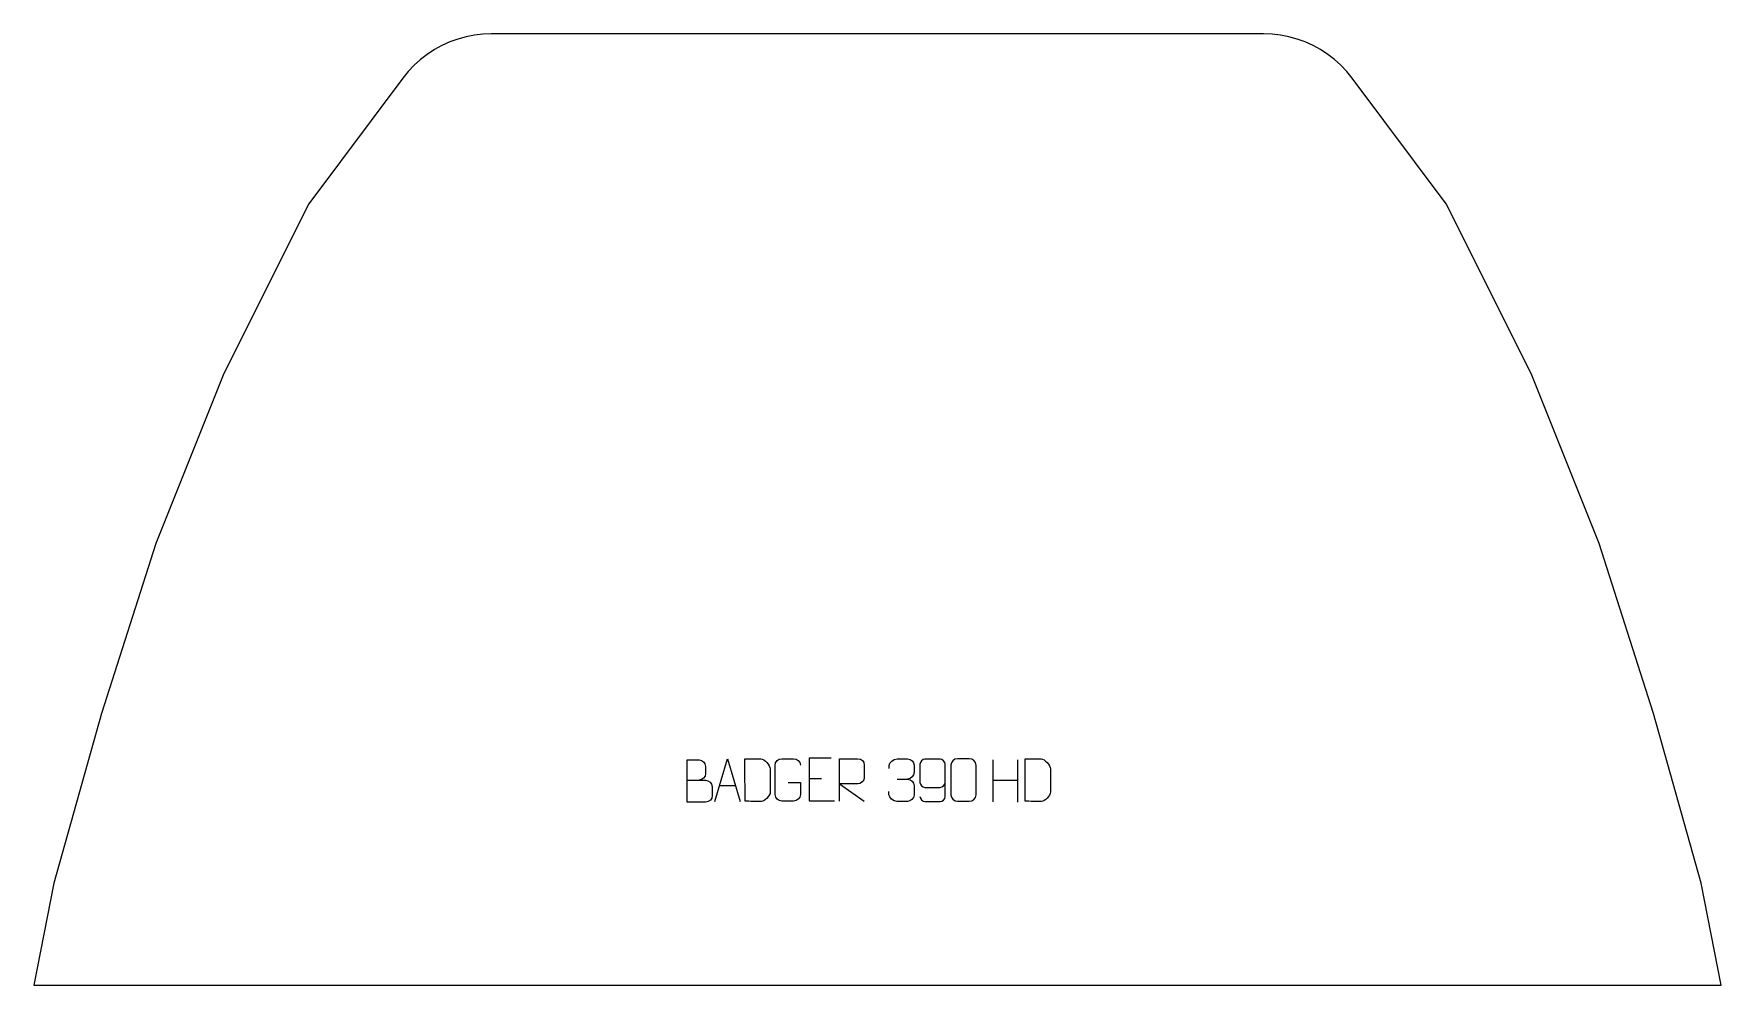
# Model space of a CAD drawing. Header units: millimetres. Extents: x -494 to 500, y 828 to 1388.
import ezdxf

# ---------------------------------------------------------------- set-up
doc = ezdxf.new("R2010")
doc.units = ezdxf.units.MM
doc.header["$MEASUREMENT"] = 0
doc.layers.add('layer 1', color=7, linetype='Continuous')

msp = doc.modelspace()

# ---------------------------------------------------------------- linework, layer by layer
at = {"layer": 'layer 1', "color": 242, "lineweight": 9}
msp.add_open_spline([(387.7511, 1188.1368), (387.7511, 1188.1368), (427.7507, 1088.1368), (427.7507, 1088.1368), (427.7507, 1088.1368), (427.7507, 1088.1368), (459.752, 988.1372), (459.752, 988.1372), (459.752, 988.1372), (459.752, 988.1372), (487.7506, 888.1372), (487.7506, 888.1372), (487.7506, 888.1372), (487.7506, 888.1372), (497.751, 838.1372), (497.751, 838.1372), (497.751, 838.1372), (497.751, 838.1372), (499.6718, 828.1525), (499.6718, 828.1525), (499.6718, 828.1525), (499.6718, 828.1525), (-494.1675, 828.1525), (-494.1675, 828.1525), (-494.1675, 828.1525), (-494.1675, 828.1525), (-492.2485, 838.1372), (-492.2485, 838.1372), (-492.2485, 838.1372), (-492.2485, 838.1372), (-482.2481, 888.1372), (-482.2481, 888.1372), (-482.2481, 888.1372), (-482.2481, 888.1372), (-454.2477, 988.1372), (-454.2477, 988.1372), (-454.2477, 988.1372), (-454.2477, 988.1372), (-422.2477, 1088.1368), (-422.2477, 1088.1368), (-422.2477, 1088.1368), (-422.2477, 1088.1368), (-382.2485, 1188.1368), (-382.2485, 1188.1368), (-382.2485, 1188.1368), (-382.2485, 1188.1368), (-332.2485, 1288.1364), (-332.2485, 1288.1364), (-332.2485, 1288.1364), (-332.2485, 1288.1364), (-276.8708, 1361.9739), (-276.8708, 1361.9739), (-276.8708, 1361.9739), (-276.8708, 1361.9739), (-273.6848, 1365.8963), (-273.6848, 1365.8963), (-273.6848, 1365.8963), (-273.6848, 1365.8963), (-270.2049, 1369.5616), (-270.2049, 1369.5616), (-270.2049, 1369.5616), (-270.2049, 1369.5616), (-266.4541, 1372.9468), (-266.4541, 1372.9468), (-266.4541, 1372.9468), (-266.4541, 1372.9468), (-262.4532, 1376.0316), (-262.4532, 1376.0316), (-262.4532, 1376.0316), (-262.4532, 1376.0316), (-258.2243, 1378.7991), (-258.2243, 1378.7991), (-258.2243, 1378.7991), (-258.2243, 1378.7991), (-253.7962, 1381.2317), (-253.7962, 1381.2317), (-253.7962, 1381.2317), (-253.7962, 1381.2317), (-249.1922, 1383.3145), (-249.1922, 1383.3145), (-249.1922, 1383.3145), (-249.1922, 1383.3145), (-244.4405, 1385.0377), (-244.4405, 1385.0377), (-244.4405, 1385.0377), (-244.4405, 1385.0377), (-239.5717, 1386.3871), (-239.5717, 1386.3871), (-239.5717, 1386.3871), (-239.5717, 1386.3871), (-234.6134, 1387.3567), (-234.6134, 1387.3567), (-234.6134, 1387.3567), (-234.6134, 1387.3567), (-229.5944, 1387.9419), (-229.5944, 1387.9419), (-229.5944, 1387.9419), (-229.5944, 1387.9419), (-224.5445, 1388.1364), (-224.5445, 1388.1364), (-224.5445, 1388.1364), (-224.5445, 1388.1364), (230.0483, 1388.1364), (230.0483, 1388.1364), (230.0483, 1388.1364), (230.0483, 1388.1364), (235.0969, 1387.9419), (235.0969, 1387.9419), (235.0969, 1387.9419), (235.0969, 1387.9419), (240.116, 1387.3567), (240.116, 1387.3567), (240.116, 1387.3567), (240.116, 1387.3567), (245.0755, 1386.3871), (245.0755, 1386.3871), (245.0755, 1386.3871), (245.0755, 1386.3871), (249.9448, 1385.0377), (249.9448, 1385.0377), (249.9448, 1385.0377), (249.9448, 1385.0377), (254.6947, 1383.3145), (254.6947, 1383.3145), (254.6947, 1383.3145), (254.6947, 1383.3145), (259.2987, 1381.2317), (259.2987, 1381.2317), (259.2987, 1381.2317), (259.2987, 1381.2317), (263.7286, 1378.7991), (263.7286, 1378.7991), (263.7286, 1378.7991), (263.7286, 1378.7991), (267.9557, 1376.0316), (267.9557, 1376.0316), (267.9557, 1376.0316), (267.9557, 1376.0316), (271.9579, 1372.9468), (271.9579, 1372.9468), (271.9579, 1372.9468), (271.9579, 1372.9468), (275.7092, 1369.5616), (275.7092, 1369.5616), (275.7092, 1369.5616), (275.7092, 1369.5616), (279.1874, 1365.8963), (279.1874, 1365.8963), (279.1874, 1365.8963), (279.1874, 1365.8963), (282.3733, 1361.9739), (282.3733, 1361.9739), (282.3733, 1361.9739), (282.3733, 1361.9739), (337.751, 1288.1364), (337.751, 1288.1364), (337.751, 1288.1364), (337.751, 1288.1364), (387.7511, 1188.1368), (387.7511, 1188.1368)], degree=3, knots=[0, 0, 0, 0, 0.02439024, 0.02439024, 0.02439024, 0.02439024, 0.04878049, 0.04878049, 0.04878049, 0.04878049, 0.07317073, 0.07317073, 0.07317073, 0.07317073, 0.09756098, 0.09756098, 0.09756098, 0.09756098, 0.12195122, 0.12195122, 0.12195122, 0.12195122, 0.14634146, 0.14634146, 0.14634146, 0.14634146, 0.17073171, 0.17073171, 0.17073171, 0.17073171, 0.19512195, 0.19512195, 0.19512195, 0.19512195, 0.2195122, 0.2195122, 0.2195122, 0.2195122, 0.24390244, 0.24390244, 0.24390244, 0.24390244, 0.26829268, 0.26829268, 0.26829268, 0.26829268, 0.29268293, 0.29268293, 0.29268293, 0.29268293, 0.31707317, 0.31707317, 0.31707317, 0.31707317, 0.34146341, 0.34146341, 0.34146341, 0.34146341, 0.36585366, 0.36585366, 0.36585366, 0.36585366, 0.3902439, 0.3902439, 0.3902439, 0.3902439, 0.41463415, 0.41463415, 0.41463415, 0.41463415, 0.43902439, 0.43902439, 0.43902439, 0.43902439, 0.46341463, 0.46341463, 0.46341463, 0.46341463, 0.48780488, 0.48780488, 0.48780488, 0.48780488, 0.51219512, 0.51219512, 0.51219512, 0.51219512, 0.53658537, 0.53658537, 0.53658537, 0.53658537, 0.56097561, 0.56097561, 0.56097561, 0.56097561, 0.58536585, 0.58536585, 0.58536585, 0.58536585, 0.6097561, 0.6097561, 0.6097561, 0.6097561, 0.63414634, 0.63414634, 0.63414634, 0.63414634, 0.65853659, 0.65853659, 0.65853659, 0.65853659, 0.68292683, 0.68292683, 0.68292683, 0.68292683, 0.70731707, 0.70731707, 0.70731707, 0.70731707, 0.73170732, 0.73170732, 0.73170732, 0.73170732, 0.75609756, 0.75609756, 0.75609756, 0.75609756, 0.7804878, 0.7804878, 0.7804878, 0.7804878, 0.80487805, 0.80487805, 0.80487805, 0.80487805, 0.82926829, 0.82926829, 0.82926829, 0.82926829, 0.85365854, 0.85365854, 0.85365854, 0.85365854, 0.87804878, 0.87804878, 0.87804878, 0.87804878, 0.90243902, 0.90243902, 0.90243902, 0.90243902, 0.92682927, 0.92682927, 0.92682927, 0.92682927, 0.95121951, 0.95121951, 0.95121951, 0.95121951, 1, 1, 1, 1], dxfattribs=at)
at = {"layer": 'layer 1', "color": 250, "lineweight": 9}
for points, knots in [([(-109.4071, 948.8396), (-105.7685, 948.84), (-102.1814, 948.84), (-98.542, 948.8396), (-98.542, 948.8396), (-96.5666, 948.8223), (-94.643, 947.0862), (-94.643, 945.0366), (-94.643, 945.0366), (-94.6434, 943.908), (-94.6434, 940.8586), (-94.643, 939.7297), (-94.643, 939.7297), (-94.6254, 937.8718), (-96.1675, 935.8579), (-98.489, 935.8748), (-98.489, 935.8748), (-102.1288, 935.8752), (-105.7682, 935.8752), (-109.4071, 935.8748), (-109.4071, 935.8748), (-109.4071, 944.1931), (-109.4071, 952.5109), (-109.4071, 960.8284), (-109.4071, 960.8284), (-107.0334, 960.8284), (-104.6593, 960.8284), (-102.2851, 960.8284), (-102.2851, 960.8284), (-100.6043, 960.846), (-98.5075, 958.9355), (-98.4898, 956.9731), (-98.4898, 956.9731), (-98.4902, 954.907), (-98.4902, 954.761), (-98.4898, 952.6945), (-98.4898, 952.6945), (-98.4725, 950.6284), (-100.327, 948.8223), (-102.337, 948.8396)], [0, 0, 0, 0, 0.09090909, 0.09090909, 0.09090909, 0.09090909, 0.18181818, 0.18181818, 0.18181818, 0.18181818, 0.27272727, 0.27272727, 0.27272727, 0.27272727, 0.36363636, 0.36363636, 0.36363636, 0.36363636, 0.45454545, 0.45454545, 0.45454545, 0.45454545, 0.54545455, 0.54545455, 0.54545455, 0.54545455, 0.63636364, 0.63636364, 0.63636364, 0.63636364, 0.72727273, 0.72727273, 0.72727273, 0.72727273, 0.81818182, 0.81818182, 0.81818182, 0.81818182, 1, 1, 1, 1]), ([(-93.0225, 936.3629), (-93.0225, 936.3629), (-85.6515, 961.3164), (-85.6515, 961.3164), (-85.6515, 961.3164), (-85.6515, 961.3164), (-78.0816, 936.3629), (-78.0816, 936.3629)], [0, 0, 0, 0, 0.33333333, 0.33333333, 0.33333333, 0.33333333, 1, 1, 1, 1]), ([(-75.2588, 936.391), (-72.927, 936.3914), (-67.9768, 936.3674), (-65.6453, 936.3671), (-65.6453, 936.3671), (-63.7203, 936.2617), (-60.4017, 939.8033), (-60.4129, 941.8206), (-60.4129, 941.8206), (-60.4133, 947.5907), (-60.4133, 949.7604), (-60.4129, 955.5297), (-60.4129, 955.5297), (-60.4172, 957.6678), (-63.7917, 961.3279), (-65.9441, 961.3144), (-65.9441, 961.3144), (-68.2698, 961.3144), (-72.9941, 961.3144), (-75.3202, 961.3144), (-75.3202, 961.3144), (-75.3198, 955.5675), (-75.2585, 942.1383), (-75.2588, 936.391)], [0, 0, 0, 0, 0.14285714, 0.14285714, 0.14285714, 0.14285714, 0.28571429, 0.28571429, 0.28571429, 0.28571429, 0.42857143, 0.42857143, 0.42857143, 0.42857143, 0.57142857, 0.57142857, 0.57142857, 0.57142857, 0.71428571, 0.71428571, 0.71428571, 0.71428571, 1, 1, 1, 1]), ([(-49.8615, 947.5047), (-49.8615, 947.5047), (-42.6934, 947.5047), (-42.6934, 947.5047), (-42.6934, 947.5047), (-42.6934, 947.5047), (-42.6934, 940.3366), (-42.6934, 940.3366), (-42.6934, 940.3366), (-42.8331, 938.0132), (-44.5103, 936.5336), (-46.6581, 936.5228), (-46.6581, 936.5228), (-48.9899, 936.5232), (-51.3219, 936.5232), (-53.6534, 936.5228), (-53.6534, 936.5228), (-55.5783, 936.4174), (-57.5505, 938.3019), (-57.5393, 940.3192), (-57.5393, 940.3192), (-57.5389, 946.0893), (-57.5389, 951.859), (-57.5393, 957.6283), (-57.5393, 957.6283), (-57.5351, 959.7664), (-55.7883, 961.4856), (-53.636, 961.4722), (-53.636, 961.4722), (-51.3103, 961.4722), (-48.9842, 961.4722), (-46.6581, 961.4722), (-46.6581, 961.4722), (-44.7114, 961.5076), (-42.72, 960.0161), (-42.6934, 957.5784)], [0, 0, 0, 0, 0.1, 0.1, 0.1, 0.1, 0.2, 0.2, 0.2, 0.2, 0.3, 0.3, 0.3, 0.3, 0.4, 0.4, 0.4, 0.4, 0.5, 0.5, 0.5, 0.5, 0.6, 0.6, 0.6, 0.6, 0.7, 0.7, 0.7, 0.7, 0.8, 0.8, 0.8, 0.8, 1, 1, 1, 1]), ([(-24.5896, 961.7193), (-24.5896, 961.7193), (-37.4635, 961.7193), (-37.4635, 961.7193), (-37.4635, 961.7193), (-37.4635, 961.7193), (-37.4635, 936.7657), (-37.4635, 936.7657), (-37.4635, 936.7657), (-37.4635, 936.7657), (-22.5977, 936.7657), (-22.5977, 936.7657)], [0, 0, 0, 0, 0.25, 0.25, 0.25, 0.25, 0.5, 0.5, 0.5, 0.5, 1, 1, 1, 1]), ([(-19.7177, 936.5202), (-19.7177, 936.5202), (-19.7177, 961.4737), (-19.7177, 961.4737), (-19.7177, 961.4737), (-16.1229, 961.4737), (-12.5274, 961.4737), (-8.9322, 961.4737), (-8.9322, 961.4737), (-6.6069, 961.436), (-5.0496, 959.946), (-5.0537, 957.5796), (-5.0537, 957.5796), (-5.0541, 955.5441), (-5.0541, 952.4847), (-5.0537, 950.4487), (-5.0537, 950.4487), (-5.0602, 948.5732), (-6.8725, 946.6314), (-8.882, 946.6123), (-8.882, 946.6123), (-8.882, 946.6123), (-19.7177, 946.6123), (-19.7177, 946.6123), (-19.7177, 946.6123), (-19.7177, 946.6123), (-5.063, 936.5202), (-5.063, 936.5202)], [0, 0, 0, 0, 0.125, 0.125, 0.125, 0.125, 0.25, 0.25, 0.25, 0.25, 0.375, 0.375, 0.375, 0.375, 0.5, 0.5, 0.5, 0.5, 0.625, 0.625, 0.625, 0.625, 0.75, 0.75, 0.75, 0.75, 1, 1, 1, 1]), ([(9.542, 955.6321), (9.542, 955.6321), (9.542, 957.4893), (9.542, 957.4893), (9.542, 957.4893), (9.5277, 959.2312), (12.1922, 961.3493), (14.2513, 961.3266), (14.2513, 961.3266), (16.3154, 961.3266), (18.3794, 961.3266), (20.4431, 961.3266), (20.4431, 961.3266), (22.6376, 961.3354), (24.2359, 959.4886), (24.2803, 957.5765), (24.2803, 957.5765), (24.2799, 956.1414), (24.2799, 954.7063), (24.2803, 953.2708), (24.2803, 953.2708), (24.2317, 951.6173), (22.6291, 949.3873), (20.4308, 949.3973), (20.4308, 949.3973), (22.6345, 949.3861), (24.2425, 947.5829), (24.2965, 945.5234), (24.2965, 945.5234), (24.2961, 943.7387), (24.2961, 941.954), (24.2965, 940.1689), (24.2965, 940.1689), (24.3066, 938.1075), (22.2517, 936.3444), (20.4308, 936.3525), (20.4308, 936.3525), (18.3655, 936.3528), (16.3003, 936.3528), (14.2347, 936.3525), (14.2347, 936.3525), (12.0661, 936.364), (9.5351, 938.7642), (9.5165, 940.226), (9.5165, 940.226), (9.5165, 940.226), (9.5165, 942.1346), (9.5165, 942.1346)], [0, 0, 0, 0, 0.07692308, 0.07692308, 0.07692308, 0.07692308, 0.15384615, 0.15384615, 0.15384615, 0.15384615, 0.23076923, 0.23076923, 0.23076923, 0.23076923, 0.30769231, 0.30769231, 0.30769231, 0.30769231, 0.38461538, 0.38461538, 0.38461538, 0.38461538, 0.46153846, 0.46153846, 0.46153846, 0.46153846, 0.53846154, 0.53846154, 0.53846154, 0.53846154, 0.61538462, 0.61538462, 0.61538462, 0.61538462, 0.69230769, 0.69230769, 0.69230769, 0.69230769, 0.76923077, 0.76923077, 0.76923077, 0.76923077, 0.84615385, 0.84615385, 0.84615385, 0.84615385, 1, 1, 1, 1]), ([(27.7479, 939.1885), (27.772, 937.849), (29.1282, 936.1957), (30.7001, 936.2301), (30.7001, 936.2301), (33.6849, 936.2304), (36.6701, 936.2304), (39.6555, 936.2301), (39.6555, 936.2301), (40.8746, 936.2151), (42.6028, 937.6527), (42.6078, 939.1885), (42.6078, 939.1885), (42.6075, 945.5489), (42.6075, 951.9097), (42.6078, 958.2705), (42.6078, 958.2705), (42.6031, 959.4334), (40.8746, 961.2045), (39.6555, 961.2289), (39.6555, 961.2289), (36.6701, 961.2286), (33.6849, 961.2286), (30.7001, 961.2289), (30.7001, 961.2289), (29.422, 961.1851), (27.7523, 959.5706), (27.7479, 958.2705), (27.7479, 958.2705), (27.7479, 954.6871), (27.7479, 951.1041), (27.7479, 947.5213), (27.7479, 947.5213), (27.7864, 946.0431), (29.3691, 944.6102), (30.7001, 944.6123), (30.7001, 944.6123), (33.6849, 944.612), (36.6701, 944.612), (39.6555, 944.6123), (39.6555, 944.6123), (40.985, 944.6073), (42.628, 946.1145), (42.5863, 947.5431)], [0, 0, 0, 0, 0.08333333, 0.08333333, 0.08333333, 0.08333333, 0.16666667, 0.16666667, 0.16666667, 0.16666667, 0.25, 0.25, 0.25, 0.25, 0.33333333, 0.33333333, 0.33333333, 0.33333333, 0.41666667, 0.41666667, 0.41666667, 0.41666667, 0.5, 0.5, 0.5, 0.5, 0.58333333, 0.58333333, 0.58333333, 0.58333333, 0.66666667, 0.66666667, 0.66666667, 0.66666667, 0.75, 0.75, 0.75, 0.75, 0.83333333, 0.83333333, 0.83333333, 0.83333333, 1, 1, 1, 1]), ([(49.8503, 961.4191), (52.176, 961.4191), (54.5021, 961.4191), (56.8282, 961.4191), (56.8282, 961.4191), (58.7748, 961.4547), (60.7662, 959.9631), (60.7929, 957.5255), (60.7929, 957.5255), (60.7925, 951.7786), (60.7925, 946.0313), (60.7929, 940.2836), (60.7929, 940.2836), (60.6531, 937.9602), (58.9759, 936.4806), (56.8282, 936.4698), (56.8282, 936.4698), (54.4963, 936.4702), (52.1644, 936.4702), (49.8329, 936.4698), (49.8329, 936.4698), (47.9079, 936.3644), (45.9358, 938.2489), (45.947, 940.2662), (45.947, 940.2662), (45.9473, 946.0363), (45.9473, 951.806), (45.947, 957.5753), (45.947, 957.5753), (45.9512, 959.7134), (47.6979, 961.4326), (49.8503, 961.4191)], [0, 0, 0, 0, 0.11111111, 0.11111111, 0.11111111, 0.11111111, 0.22222222, 0.22222222, 0.22222222, 0.22222222, 0.33333333, 0.33333333, 0.33333333, 0.33333333, 0.44444444, 0.44444444, 0.44444444, 0.44444444, 0.55555556, 0.55555556, 0.55555556, 0.55555556, 0.66666667, 0.66666667, 0.66666667, 0.66666667, 0.77777778, 0.77777778, 0.77777778, 0.77777778, 1, 1, 1, 1]), ([(89.7412, 936.391), (92.073, 936.3914), (97.0232, 936.3674), (99.3547, 936.3671), (99.3547, 936.3671), (101.2797, 936.2617), (104.5983, 939.8033), (104.5871, 941.8206), (104.5871, 941.8206), (104.5867, 947.5907), (104.5867, 949.7604), (104.5871, 955.5297), (104.5871, 955.5297), (104.5828, 957.6678), (101.2083, 961.3279), (99.0559, 961.3144), (99.0559, 961.3144), (96.7302, 961.3144), (92.0059, 961.3144), (89.6798, 961.3144), (89.6798, 961.3144), (89.6802, 955.5675), (89.7415, 942.1383), (89.7412, 936.391)], [0, 0, 0, 0, 0.14285714, 0.14285714, 0.14285714, 0.14285714, 0.28571429, 0.28571429, 0.28571429, 0.28571429, 0.42857143, 0.42857143, 0.42857143, 0.42857143, 0.57142857, 0.57142857, 0.57142857, 0.57142857, 0.71428571, 0.71428571, 0.71428571, 0.71428571, 1, 1, 1, 1])]:
    msp.add_open_spline(points, degree=3, knots=knots, dxfattribs=at)
for points in [[(70.6375, 960.7867), (70.6375, 960.7867), (70.6375, 936.0092), (70.6375, 936.0092)], [(85.2808, 960.7867), (85.2808, 960.7867), (85.2808, 935.8332), (85.2808, 935.8332)], [(-90.2999, 945.6123), (-90.2999, 945.6123), (-80.8042, 945.6123), (-80.8042, 945.6123)], [(-37.4635, 949.8396), (-37.4635, 949.8396), (-30.2954, 949.8396), (-30.2954, 949.8396)], [(14.2517, 949.3869), (14.2517, 949.3869), (20.4481, 949.3869), (20.4481, 949.3869)], [(70.6375, 948.9044), (70.6375, 948.9044), (85.2808, 948.9048), (85.2808, 948.9048)]]:
    msp.add_open_spline(points, degree=3, dxfattribs=at)

doc.saveas('drawing.dxf')
